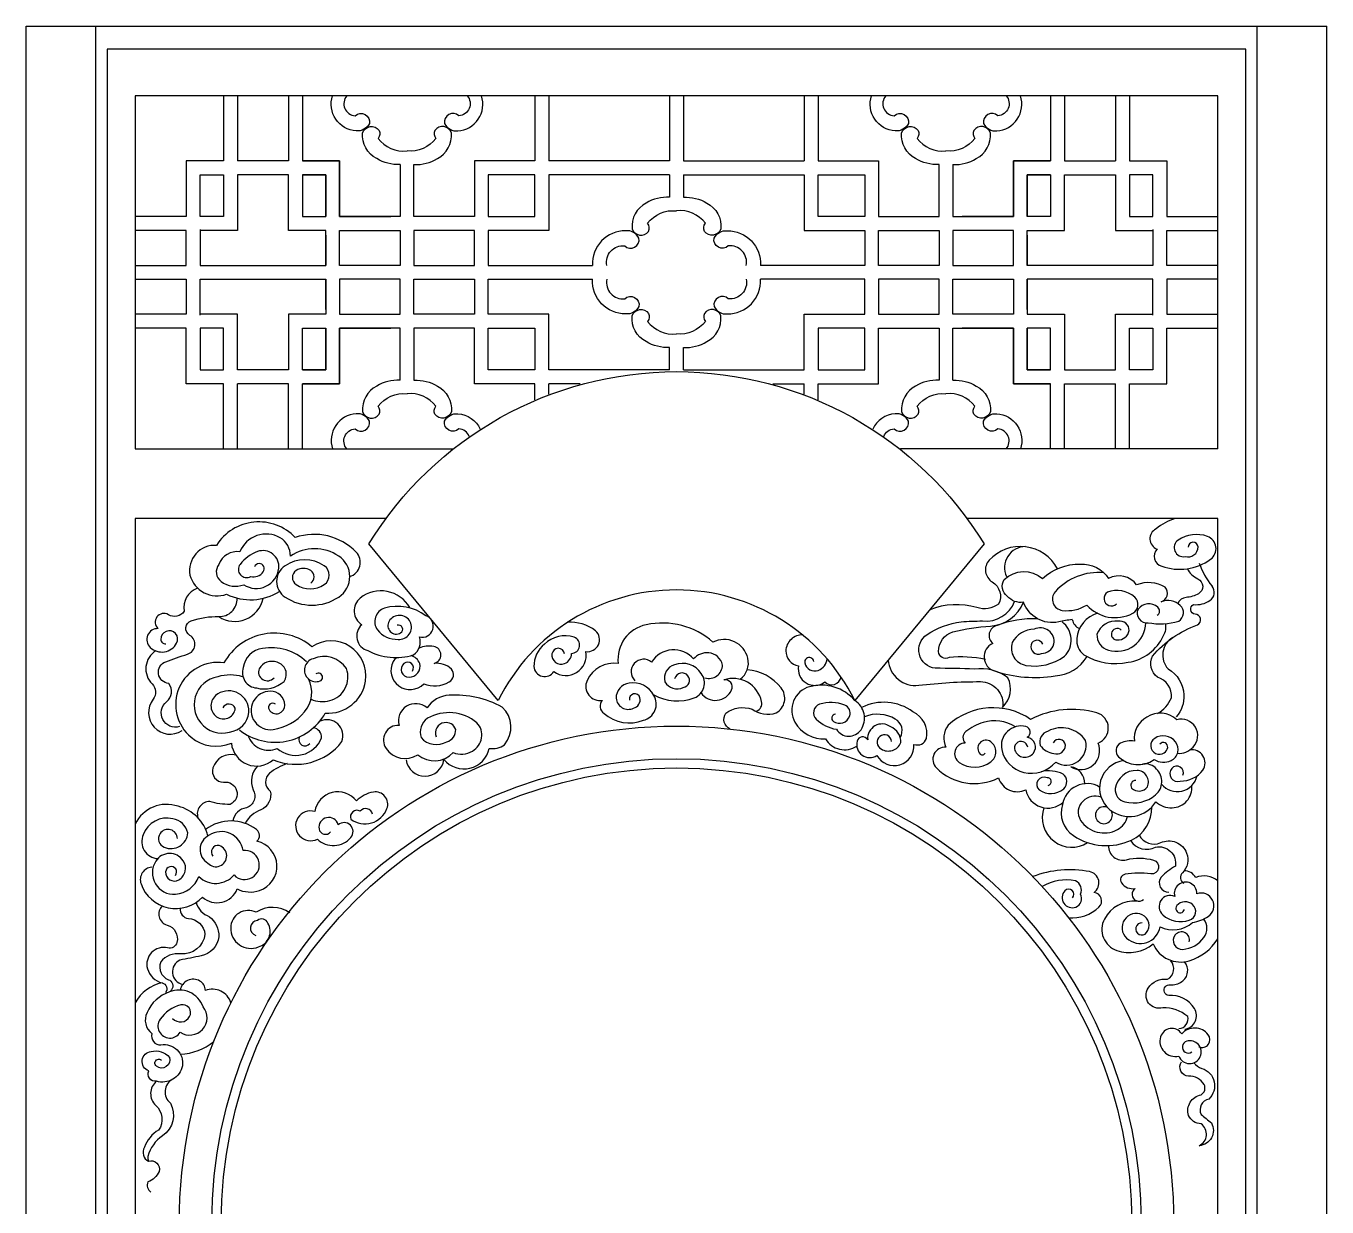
# Model space of a CAD drawing. Header units: metres. Extents: x 373 to 3173, y 5305 to 9305.
# Drawn here: x 373 to 3173, y 6764 to 9305 of the extents above; entities that cross this region are included whole.
import ezdxf

# ---------------------------------------------------------------- set-up
doc = ezdxf.new("R2010")
doc.units = ezdxf.units.M
for name, color, linetype in [('3', 3, 'Continuous'), ('4', 4, 'Continuous'), ('7', 7, 'Continuous')]:
    doc.layers.add(name, color=color, linetype=linetype)

msp = doc.modelspace()

# ---------------------------------------------------------------- linework, layer by layer
at = {"layer": '3'}
for p, q in [((828.33, 9154.74), (828.33, 9014.74)), ((938.33, 9154.74), (938.33, 9014.74)), ((968.33, 9154.74), (968.33, 9014.74)), ((1498.33, 9154.74), (1498.33, 9014.74)), ((1758.33, 9154.74), (1758.33, 9014.74)), ((1788.33, 9154.74), (1788.33, 9014.74)), ((2048.33, 9154.74), (2048.33, 9014.74)), ((2578.33, 9154.74), (2578.33, 9014.74)), ((2608.33, 9154.74), (2608.33, 9014.74)), ((2718.33, 9154.74), (2718.33, 9014.74)), ((938.33, 9014.74), (828.33, 9014.74)), ((1178.33, 9006.83), (1178.33, 8894.74)), ((1758.33, 9014.74), (1498.33, 9014.74)), ((1788.33, 9014.74), (2048.33, 9014.74)), ((2368.33, 9006.83), (2368.33, 8894.74)), ((2608.33, 9014.74), (2718.33, 9014.74)), ((1758.33, 8984.74), (1498.33, 8984.74)), ((1498.33, 8984.74), (1498.33, 8864.74)), ((1758.33, 8984.74), (1758.33, 8936.37)), ((1788.33, 8984.74), (1788.33, 8936.37)), ((1788.33, 8984.74), (2048.33, 8984.74)), ((2048.33, 8984.74), (2048.33, 8864.74)), ((1178.33, 8894.74), (1048.33, 8894.74)), ((2368.33, 8894.74), (2498.33, 8894.74)), ((1018.33, 8854.54), (1018.33, 8789.74)), ((1498.33, 8864.74), (1368.33, 8864.74)), ((1368.33, 8864.74), (1368.33, 8789.74)), ((2048.33, 8864.74), (2178.33, 8864.74)), ((2178.33, 8864.74), (2178.33, 8789.74)), ((2528.33, 8854.54), (2528.33, 8789.74)), ((1368.33, 8789.74), (1592.58, 8789.74)), ((2178.33, 8789.74), (1954.09, 8789.74)), ((1018.33, 8694.94), (1018.33, 8759.74)), ((1368.33, 8759.74), (1592.58, 8759.74)), ((1368.33, 8684.74), (1368.33, 8759.74)), ((2178.33, 8759.74), (1954.09, 8759.74)), ((2178.33, 8684.74), (2178.33, 8759.74)), ((2528.33, 8694.94), (2528.33, 8759.74)), ((1498.33, 8684.74), (1368.33, 8684.74)), ((1498.33, 8564.74), (1498.33, 8684.74)), ((2048.33, 8684.74), (2178.33, 8684.74)), ((2048.33, 8564.74), (2048.33, 8684.74)), ((1178.33, 8654.74), (1048.33, 8654.74)), ((1178.33, 8542.65), (1178.33, 8654.74)), ((2368.33, 8654.74), (2498.33, 8654.74)), ((2368.33, 8542.65), (2368.33, 8654.74)), ((1758.33, 8564.74), (1758.33, 8613.11)), ((1788.33, 8564.74), (1788.33, 8613.11)), ((1758.33, 8564.74), (1498.33, 8564.74)), ((1788.33, 8564.74), (2048.33, 8564.74)), ((938.33, 8534.74), (828.33, 8534.74)), ((828.33, 8394.74), (828.33, 8534.74)), ((938.33, 8394.74), (938.33, 8534.74)), ((968.33, 8394.74), (968.33, 8534.74)), ((1566.15, 8534.74), (1498.33, 8534.74)), ((1498.33, 8512.49), (1498.33, 8534.74)), ((1980.52, 8534.74), (2048.33, 8534.74)), ((2048.33, 8512.49), (2048.33, 8534.74)), ((2578.33, 8394.74), (2578.33, 8534.74)), ((2608.33, 8394.74), (2608.33, 8534.74)), ((2608.33, 8534.74), (2718.33, 8534.74)), ((2718.33, 8394.74), (2718.33, 8534.74))]:
    msp.add_line(p, q, dxfattribs=at)
for points in [[(798.33, 9154.74), (798.33, 9014.74), (718.33, 9014.74), (718.33, 8894.74), (608.33, 8894.74)], [(1468.33, 9154.74), (1468.33, 9014.74), (1338.33, 9014.74), (1338.33, 8894.74), (1208.33, 8894.74), (1208.33, 9006.83)], [(2078.33, 9154.74), (2078.33, 9014.74), (2208.33, 9014.74), (2208.33, 8894.74), (2338.33, 8894.74), (2338.33, 9006.83)], [(2748.33, 9154.74), (2748.33, 9014.74), (2828.33, 9014.74), (2828.33, 8894.74), (2938.33, 8894.74)], [(1048.33, 8896.95), (1048.33, 8894.74), (1048.33, 9014.74), (968.33, 9014.74), (1048.33, 9014.74), (1048.33, 8894.74), (1158.33, 8894.74)], [(2498.33, 8896.95), (2498.33, 8894.74), (2498.33, 9014.74), (2578.33, 9014.74), (2498.33, 9014.74), (2498.33, 8894.74), (2388.33, 8894.74)], [(748.33, 8866.95), (748.33, 8789.74), (1018.33, 8789.74), (1018.33, 8864.74), (938.33, 8864.74), (938.33, 8984.74), (828.33, 8984.74), (828.33, 8864.74), (748.33, 8864.74)], [(968.33, 8984.74), (968.33, 8894.74), (1018.33, 8894.74), (1018.33, 8984.74), (968.33, 8984.74), (1018.33, 8984.74), (1018.33, 8894.74)], [(2578.33, 8984.74), (2578.33, 8894.74), (2528.33, 8894.74), (2528.33, 8984.74), (2578.33, 8984.74), (2528.33, 8984.74), (2528.33, 8894.74)], [(2798.33, 8866.95), (2798.33, 8789.74), (2528.33, 8789.74), (2528.33, 8864.74), (2608.33, 8864.74), (2608.33, 8984.74), (2718.33, 8984.74), (2718.33, 8864.74), (2798.33, 8864.74)], [(608.33, 8789.74), (718.33, 8789.74), (718.33, 8864.74), (608.33, 8864.74)], [(2938.33, 8789.74), (2828.33, 8789.74), (2828.33, 8864.74), (2938.33, 8864.74)], [(608.33, 8759.74), (718.33, 8759.74), (718.33, 8684.74), (608.33, 8684.74)], [(748.33, 8682.53), (748.33, 8759.74), (1018.33, 8759.74), (1018.33, 8684.74), (938.33, 8684.74), (938.33, 8564.74), (828.33, 8564.74), (828.33, 8684.74), (748.33, 8684.74)], [(2798.33, 8682.53), (2798.33, 8759.74), (2528.33, 8759.74), (2528.33, 8684.74), (2608.33, 8684.74), (2608.33, 8564.74), (2718.33, 8564.74), (2718.33, 8684.74), (2798.33, 8684.74)], [(2938.33, 8759.74), (2828.33, 8759.74), (2828.33, 8684.74), (2938.33, 8684.74)], [(798.33, 8394.74), (798.33, 8534.74), (718.33, 8534.74), (718.33, 8654.74), (608.33, 8654.74)], [(968.33, 8564.74), (968.33, 8654.74), (1018.33, 8654.74), (1018.33, 8564.74), (968.33, 8564.74), (1018.33, 8564.74), (1018.33, 8654.74)], [(1048.33, 8652.53), (1048.33, 8654.74), (1048.33, 8534.74), (968.33, 8534.74), (1048.33, 8534.74), (1048.33, 8654.74), (1158.33, 8654.74)], [(1468.33, 8500.37), (1468.33, 8534.74), (1338.33, 8534.74), (1338.33, 8654.74), (1208.33, 8654.74), (1208.33, 8542.65)], [(2078.33, 8500.37), (2078.33, 8534.74), (2208.33, 8534.74), (2208.33, 8654.74), (2338.33, 8654.74), (2338.33, 8542.65)], [(2498.33, 8652.53), (2498.33, 8654.74), (2498.33, 8534.74), (2578.33, 8534.74), (2498.33, 8534.74), (2498.33, 8654.74), (2388.33, 8654.74)], [(2578.33, 8564.74), (2578.33, 8654.74), (2528.33, 8654.74), (2528.33, 8564.74), (2578.33, 8564.74), (2528.33, 8564.74), (2528.33, 8654.74)], [(2748.33, 8394.74), (2748.33, 8534.74), (2828.33, 8534.74), (2828.33, 8654.74), (2938.33, 8654.74)]]:
    msp.add_lwpolyline(points, dxfattribs=at)
for points in [[(1063.76, 9154.74, 0.62), (1081.84, 9111.72, -0.71), (1112.61, 9094.93, -0.31), (1083.86, 9078.96, -0.49), (1033.06, 9154.74, -0.41)], [(1322.91, 9154.74, -0.62), (1304.82, 9111.72, 0.71), (1274.06, 9094.93, 0.31), (1302.81, 9078.96, 0.49), (1353.6, 9154.74, 0.41)], [(2223.76, 9154.74, 0.62), (2241.84, 9111.72, -0.71), (2272.61, 9094.93, -0.31), (2243.86, 9078.96, -0.49), (2193.06, 9154.74, -0.41)], [(2482.91, 9154.74, -0.62), (2464.82, 9111.72, 0.71), (2434.06, 9094.93, 0.31), (2462.81, 9078.96, 0.49), (2513.6, 9154.74, 0.41)], [(1178.33, 9006.83, -0.15), (1128.05, 9019.34, -0.3), (1097.66, 9074.81, -0.6), (1133.26, 9080.24, -0.31), (1131.09, 9062.99, 0.27), (1193.33, 9036.24)], [(1208.33, 9006.83, 0.15), (1258.62, 9019.34, 0.3), (1289.01, 9074.81, 0.6), (1253.41, 9080.24, 0.31), (1255.58, 9062.99, -0.27), (1193.33, 9036.24)], [(2338.33, 9006.83, -0.15), (2288.05, 9019.34, -0.3), (2257.66, 9074.81, -0.6), (2293.26, 9080.24, -0.31), (2291.09, 9062.99, 0.27), (2353.33, 9036.24)], [(2368.33, 9006.83, 0.15), (2418.62, 9019.34, 0.3), (2449.01, 9074.81, 0.6), (2413.41, 9080.24, 0.31), (2415.58, 9062.99, -0.27), (2353.33, 9036.24)], [(1758.33, 8936.37, 0.15), (1708.05, 8923.86, 0.3), (1677.66, 8868.38, 0.6), (1713.26, 8862.96, 0.31), (1711.09, 8880.2, -0.27), (1773.33, 8906.96)], [(1788.33, 8936.37, -0.15), (1838.62, 8923.86, -0.3), (1869.01, 8868.38, -0.6), (1833.41, 8862.96, -0.31), (1835.58, 8880.2, 0.27), (1773.33, 8906.96)], [(1623.28, 8789.74, -0.51), (1661.84, 8831.48, 0.71), (1692.61, 8848.26, 0.31), (1663.86, 8864.23, 0.43), (1592.58, 8789.74, 0.33)], [(1923.39, 8789.74, 0.51), (1884.82, 8831.48, -0.71), (1854.06, 8848.26, -0.31), (1882.81, 8864.23, -0.43), (1954.09, 8789.74, -0.33)], [(1623.28, 8759.74, 0.51), (1661.84, 8718, -0.71), (1692.61, 8701.22, -0.31), (1663.86, 8685.25, -0.43), (1592.58, 8759.74, -0.33)], [(1923.39, 8759.74, -0.51), (1884.82, 8718, 0.71), (1854.06, 8701.22, 0.31), (1882.81, 8685.25, 0.43), (1954.09, 8759.74, 0.33)], [(1758.33, 8613.11, -0.15), (1708.05, 8625.62, -0.3), (1677.66, 8681.1, -0.6), (1713.26, 8686.53, -0.31), (1711.09, 8669.28, 0.27), (1773.33, 8642.52)], [(1788.33, 8613.11, 0.15), (1838.62, 8625.62, 0.3), (1869.01, 8681.1, 0.6), (1833.41, 8686.53, 0.31), (1835.58, 8669.28, -0.27), (1773.33, 8642.52)], [(1178.33, 8542.65, 0.15), (1128.05, 8530.14, 0.3), (1097.66, 8474.67, 0.6), (1133.26, 8469.24, 0.31), (1131.09, 8486.49, -0.27), (1193.33, 8513.24)], [(1208.33, 8542.65, -0.15), (1258.62, 8530.14, -0.3), (1289.01, 8474.67, -0.6), (1253.41, 8469.24, -0.31), (1255.58, 8486.49, 0.27), (1193.33, 8513.24)], [(2338.33, 8542.65, 0.15), (2288.05, 8530.14, 0.3), (2257.66, 8474.67, 0.6), (2293.26, 8469.24, 0.31), (2291.09, 8486.49, -0.27), (2353.33, 8513.24)], [(2368.33, 8542.65, -0.15), (2418.62, 8530.14, -0.3), (2449.01, 8474.67, -0.6), (2413.41, 8469.24, -0.31), (2415.58, 8486.49, 0.27), (2353.33, 8513.24)], [(1063.76, 8394.74, -0.62), (1081.84, 8437.76, 0.71), (1112.61, 8454.55, 0.31), (1083.86, 8470.52, 0.49), (1033.06, 8394.74, 0.41)], [(1327.39, 8421.66, 0.29), (1304.82, 8437.76, -0.71), (1274.06, 8454.55, -0.31), (1302.81, 8470.52, -0.27), (1350.91, 8437.6)], [(2219.27, 8421.66, -0.29), (2241.84, 8437.76, 0.71), (2272.61, 8454.55, 0.31), (2243.86, 8470.52, 0.27), (2195.75, 8437.6)], [(2482.91, 8394.74, 0.62), (2464.82, 8437.76, -0.71), (2434.06, 8454.55, -0.31), (2462.81, 8470.52, -0.49), (2513.6, 8394.74, -0.41)], [(1070.23, 8120.12, 0.56), (1083.79, 8172.83, 0.29), (952.79, 8204.14, 0.49), (783.21, 8187.28, 0.49), (726.14, 8123.06, 0.44), (804.91, 8082.12, 0.26), (918.79, 8088.24)], [(2846.5, 8244.74, 0.1), (2805.38, 8222.75, 0.66), (2807.76, 8179.2, 0.59), (2817.72, 8142.62, 0.25), (2922.91, 8157.47, 0.6), (2916.05, 8206.58, 0.24), (2853.17, 8198.58, 0.82), (2868.03, 8163.18, 0.5), (2895.74, 8183.95, 0.96), (2874.34, 8183.16)], [(985.99, 8106.09, 0.54), (985.99, 8133.1, 0.3), (954.79, 8133.1, 0.54), (954.79, 8102.97, 0.3), (1015.11, 8102.97, 0.54), (1015.11, 8143.49, 0.3), (930.87, 8143.49, 0.54), (930.87, 8075.97, 0.3), (1046.32, 8075.97, 0.54), (1046.32, 8164.27, 0.3), (942.31, 8164.27, 0.26), (920.41, 8203.76, 0.45), (833.49, 8173.56, 0.35), (788.31, 8146.22, 0.42), (793.28, 8109.51, 0.26), (841.95, 8102.57, 0.56), (917.43, 8138.28, 0.55), (871.75, 8173.99, 0.14), (834, 8146.22, 0.82), (856.85, 8120.42, 0.32), (883.69, 8130.33, 1.16), (865.23, 8141.28)], [(2593.44, 8136.69, 0.52), (2445.99, 8155.1, 0.47), (2453.01, 8108.64, -0.39), (2466.56, 8061, -0.24), (2419.8, 8053.43, 0.17), (2318.22, 8048.46)], [(2625.09, 8027.67, 0.02), (2596.12, 8022.57, -0.38), (2520.3, 8065.12, -0.27), (2485.36, 8077.88, -0.39), (2478.55, 8113.62, -0.39), (2560.88, 8115.76, -0.19), (2642.3, 8147.18, -0.27), (2703.36, 8115.76)], [(2692.96, 8128.34, 0.24), (2588.57, 8087.32, 0.61), (2603.71, 8047.28, 0.17), (2656.26, 8058.85, 0.34), (2755.14, 8041.06, 0.53), (2759.59, 8075.75, 0.28), (2700.8, 8086.43, 1.1), (2720.4, 8061.52)], [(2807.57, 8036.91, 0.56), (2809.09, 8054.31, 0.43), (2766.86, 8050.09, 0.6), (2788.34, 8020.84, 0.12), (2854.29, 8024.3, 0.5), (2857.7, 8058.19, 0.3), (2816.35, 8065.7, 0.54), (2825.12, 8097, 0.24), (2763.71, 8102.01, 0.38), (2703.36, 8115.76)], [(2872.15, 8137.09, 0.16), (2895.43, 8115.37, -0.61), (2896.77, 8083.23, -0.11), (2869.96, 8075.19, 0.29), (2852.45, 8062.45, 0.29)], [(742.74, 8094.9, 0.38), (713.72, 8045.36, -0.4), (679.69, 8038.07, 0.92), (657.81, 8008.13, 0.7), (640.8, 7967.67, 0.49), (697.51, 7976.57, 1.32), (663.48, 7984.66, 0.44), (674.02, 7975.76)], [(703.73, 7797.21, -0.82), (675.85, 7850.76, 0.41), (680.5, 7889.98, -0.8), (674.02, 7936.91, -0.02), (721.01, 7953.1, 0.65), (725.87, 7993.56, -0.64), (729.11, 8025.12, -0.09), (788.25, 8034.03, 0.43), (827.93, 8073.53, 0.43)], [(1199.24, 8053.25, 0.46), (1092.65, 8073.89, 0.51), (1095.91, 8016.31, 0.6), (1108.97, 7960.91, 0.2), (1207.06, 7951.61, 0.35), (1219.91, 7990.24, 0.96), (1234.05, 8035.87, 0.23), (1144.86, 8052.16, 0.5), (1129.63, 8005.45, 0.24), (1174.08, 7985.08, 0.58), (1200.33, 8022.83, 0.58), (1154.65, 8023.92, 0.78), (1179.66, 7998.93, 0.9), (1172.05, 8015.23)], [(2229.04, 7940.37, 0.43), (2294.74, 7886.16, -0.03), (2427.62, 7894.08, -0.46), (2475.22, 7838.62, 0.32), (2486.77, 7902.51, 0.19), (2414.71, 7921.07, 0.01), (2330.38, 7922.79, -0.7), (2312.55, 7995.49, -0.11), (2386, 8022.78, -0.02), (2432.23, 8024.61, 0.34), (2501.09, 8066.75)], [(2438.38, 7941.62, 0.08), (2359.83, 7945.86, -0.55), (2337.55, 7958.58, -0.35), (2368.33, 8000.99, -0.05), (2448.99, 8013.71, 0.29), (2520.3, 8065.12, 0.29)], [(2808.39, 7825.19, 0.17), (2838.36, 7859.28, 0.36), (2808.45, 7903.48, -0.35), (2797.82, 7949.22, -0.13), (2894.32, 8016.2, 0.81), (2889.41, 8039.07, -0.75), (2886.18, 8059.97, 0.18), (2921.51, 8068.79)], [(2679.73, 8041.1, 0.31), (2635, 7986.97, 0.26), (2650.19, 7952.1, 0.19), (2745.54, 7935.68, 0.26), (2821.14, 7993.38, 0.23), (2825.66, 8018.84, 0.23)], [(1532.33, 7953.72, 0.89), (1505.34, 7953.72, 0.57), (1532.33, 7932.76, 0.31), (1547.33, 7954.72, 0.81), (1553.32, 7989.67, 0.27), (1488.94, 7974.81, 0.22), (1466.34, 7926.44, 0.72), (1509.34, 7915.78, 0.68), (1578.32, 7958.72, 0.73), (1599.31, 8003.65, 0.18), (1538.36, 8021.74)], [(1910.24, 7899.2, 0.3), (1926.9, 7944.3, 0.49), (1851.77, 7978.87, 0.24), (1708.16, 8016.39, 0.39), (1647.76, 7933.26, 0.33), (1580.74, 7896.48, 0.6), (1613.88, 7853.81, 0.48), (1617.31, 7825.76, 0.28), (1702.05, 7810.82, 0.51), (1724.48, 7864.34, 0.33), (1671.33, 7890.6, 0.38), (1643.34, 7858.23, 0.52), (1680.86, 7836.96, 0.42), (1694.57, 7859.37, 0.97), (1672.14, 7854.39)], [(2550.11, 8029.4, 0.1), (2463.29, 8015.1, 0.62), (2454.02, 7976.21, 0.7), (2458.07, 7917, 0.12), (2588.04, 7906.52, 0.25), (2656.88, 7947.97)], [(2561.53, 7974.36, 0.73), (2536.51, 7973.44, 0.65), (2558.75, 7954.92, 0.35), (2585.62, 7975.08, 0.62), (2542.99, 8006.64, 0.27), (2495.73, 7978.07, 0.45), (2525.38, 7929, 0.2), (2608.19, 7948.52, 0.46), (2603.24, 8022.5)], [(2730.63, 8005.01, 0.6), (2709.41, 7998.31, 0.47), (2721.7, 7983.81, 0.38), (2747.68, 8004.06, 0.47), (2723.93, 8023.98, 0.34), (2678.13, 7996.08, 0.34), (2702.75, 7962.03, 0.5), (2783.39, 8020.72)], [(832.71, 7790.44, 0.46), (1017.46, 7826.2, 0.39), (1104.07, 7895.4, 0.65), (988.6, 7969.21, 0.47), (799.23, 7934.61, 0.76), (728.79, 7774.3, 0.28), (815.39, 7761.61, 0.61), (905.46, 7725.86, 0.34), (1053.26, 7765.07, 0.68), (1006.08, 7808.83)], [(2045.27, 7994.53, 0.42), (2008.74, 7960.12, 0.37), (2035.98, 7927.96, 0.69), (2092.33, 7893.33, 0.61), (2127.58, 7904.31)], [(2841.67, 7989.05, 0.48), (2831.3, 7921.31, -0.26), (2865.18, 7865.62, -0.2), (2848.95, 7818.39)], [(652.8, 7960.18, 0.49), (644.76, 7889.31, -0.38), (646.9, 7856.11, 0.85), (709.09, 7788.64)], [(977.05, 7936.92, 0.24), (881.97, 7965.35, 0.34), (840.8, 7924.23, 0.49), (869.66, 7880.4, 0.25), (928.61, 7894.68, 0.53), (913.54, 7935.77, 0.36), (875.16, 7921.9, 0.85), (907.13, 7902.53)], [(1171.66, 7945.95, 0.09), (1163.57, 7937.52, 0.87), (1229.19, 7889.4, 0.24), (1284.01, 7893.55, 0.48), (1289, 7920.93, 0.22), (1251.62, 7933.37, 0.82), (1250.79, 7969.88, 0.15), (1219.18, 7966.13, 0.15)], [(1834.57, 7902.07, 0.5), (1872.23, 7929.83, 0.34), (1842.64, 7955.8, 0.25), (1809.95, 7942.82, 0.25)], [(986.73, 7856.13, 0.18), (1027.08, 7853.51, 0.45), (1062.82, 7922.02, 0.37), (991.34, 7943.25, 1.05), (1006.25, 7895.46, 1.14), (997.13, 7910.65)], [(1205.1, 7916.78, 0.86), (1186.83, 7933.37, 0.71), (1197.63, 7903.5, 0.48), (1220.89, 7933.37, 0.2), (1202.34, 7950.26, 0.2)], [(1724.48, 7865.59, 0.22), (1811.71, 7859.37, 0.5), (1826.66, 7911.64, 0.35), (1768.99, 7930.2, 0.41), (1748.39, 7893.88, 0.41), (1788.03, 7881.77, 0.59), (1798, 7906.66, 0.62), (1769.34, 7900.44, 0.62)], [(2068.74, 7937.49, 1.04), (2049.51, 7934.29, 0.46), (2078.35, 7918.29, 0.29), (2097.69, 7943.31, 0.29)], [(839.38, 7904.6, 0.15), (786.3, 7904.6, 1.12), (819.47, 7787.8, 0.37), (852.64, 7835.84, 0.6), (781.32, 7864.01, 0.52), (786.3, 7816.79, 0.54), (823.62, 7836.67, 0.66), (797.08, 7837.5)], [(910.39, 7845.77, 0.84), (896.48, 7833.86, 0.78), (930.27, 7843.79, 0.4), (899.46, 7873.57, 1.08), (905.42, 7791.17, 0.18), (973.01, 7828.9, 0.3), (981.31, 7900.07, 0.3)], [(1945.75, 7830.43, 0.36), (1956.51, 7851.02, 0.45), (1874.92, 7897.59)], [(1888.94, 7791.99, -0.47), (1879.76, 7826.56, -0.24), (1935.88, 7834.9, 0.24), (1987.89, 7826.84, 0.46), (1998.65, 7880.58, 0.21), (1925.26, 7919.28, 0.21)], [(2115.59, 7823.8, 0.72), (2111.09, 7808.53, 0.5), (2146.16, 7820.2, 0.4), (2135.37, 7843.56, 0.18), (2081.41, 7845.35, 0.57), (2074.22, 7813.02, 0.15), (2117.38, 7791.46, 0.54), (2170.44, 7790.56, 0.42), (2157.26, 7853.37, 0.29), (2059.83, 7883.08, 0.49), (2028.35, 7806.73, 0.28), (2094, 7770.8, 0.43), (2161.34, 7755.3, 0.43)], [(1191.43, 7725.48, 0.87), (1272.47, 7726.28, 0.62), (1370.35, 7750.32, 0.19), (1403.24, 7758.33, 0.4), (1398.43, 7839.27, 0.14), (1283.7, 7864.91, 0.23), (1236.36, 7837.67, 0.74), (1176.19, 7800, 0.62), (1148.11, 7750.32, 0.41), (1216.3, 7736.7, 0.4), (1292.52, 7741.5, 0.24), (1334.24, 7744.71, 0.49), (1343.87, 7805.61, 0.31), (1237.16, 7815.23, 0.31), (1223.53, 7773.56, 0.36), (1278.88, 7764.74, 0.35), (1298.14, 7791.19, 0.38), (1273.27, 7805.61, 0.51), (1256.43, 7775.53)], [(2236.09, 7765.41, 0.62), (2210.91, 7776.19, 0.53), (2213.61, 7749.24, 0.47), (2256.01, 7762.94, 0.32), (2234.29, 7796.85, 0.65), (2184.83, 7769, 0.67), (2162.03, 7766.06, 0.69), (2204.69, 7735.29, 0.8), (2284.49, 7758.96, 0.41), (2311.35, 7771.59, 0.35), (2282.12, 7829.2, 0.28), (2171.81, 7838.49)], [(2254.82, 7774.08, 0.43), (2244.17, 7813.47, 0.23), (2178.03, 7818.6, 0.23)], [(2622.01, 7711.1, 0.74), (2680.64, 7762.02, 0.72), (2678.09, 7826.94, 0.19), (2535.35, 7812.93, 0.35), (2358.2, 7800.2, 0.29), (2353.1, 7753.1, 0.69), (2332.71, 7708.55, 0.32), (2466.53, 7686.91, 0.46), (2525.15, 7661.45, 0.59), (2605.45, 7634.72)], [(2851.22, 7739.85, 0.23), (2885.45, 7753.32, 0.76), (2849.9, 7812.05, 0.35), (2785.87, 7817.56, 0.31), (2758.9, 7765.75, 0.17), (2728.82, 7761.61, 0.51), (2724.68, 7732.6, 0.36), (2801.43, 7726.38, 0.26), (2837.74, 7724.31, 0.48), (2847.07, 7764.72, 0.39), (2802.47, 7771.97, 1.01), (2823.21, 7740.89, 0.21), (2830.47, 7752.29, 0.77), (2813.88, 7759.54)], [(851, 7778.3, 0.44), (914.1, 7750.35, 0.52), (1009.54, 7773.19, 0.39), (992.07, 7794.67, 0.39)], [(2502.89, 7797.01, 0.22), (2433.66, 7806.26, 0.1), (2395.85, 7786.43, 0.46), (2394.9, 7761.87, 0.74), (2381.67, 7720.33, 0.32), (2449.73, 7721.27, 0.5), (2449.73, 7764.71, 0.93), (2427.05, 7738.27, 0.58), (2437.44, 7741.1)], [(2529.18, 7753.06, 1.12), (2501.69, 7746.19, 0.58), (2541.4, 7740.09, 0.56), (2528.41, 7774.41, 0.67), (2525.36, 7797.29, 0.56), (2473.44, 7747.72, 0.29), (2520.78, 7698.91, 0.28), (2589.5, 7721.03, 0.68), (2653.64, 7767.55, 0.38), (2572.92, 7787.55, 0.41), (2555.9, 7756.87, 0.19), (2585.68, 7739.33, 0.51), (2610.33, 7757.11, 0.74), (2584.01, 7762.64, 0.74)], [(825.12, 7735.65, 0.41), (775.61, 7708.46, 0.5), (798.41, 7677.61, -0.89), (812.58, 7630.02, -0.08), (768.95, 7636.03, 0.52), (743.37, 7601.47)], [(2863.2, 7692.49, 0.86), (2839.26, 7707.29, 0.76), (2857.5, 7679.97, 0.23), (2906.49, 7703.58, 0.64), (2878.01, 7747.21, 0.75)], [(872.27, 7712.61, 0.32), (862.23, 7661.58, -0.47), (847.94, 7622.51, 0.33), (818.27, 7594.37, 0.33)], [(935.21, 7717.57, 0.09), (897.59, 7696.9, 0.5), (899.09, 7658.58, -0.36), (878.78, 7618, 0.2), (845.18, 7589.06, 0.2)], [(2573.37, 7670.89, 0.94), (2570.79, 7687.39, 0.84), (2553.75, 7661.09, 0.34), (2606.67, 7663.67, 0.46), (2605.38, 7695.13, 0.17), (2558.28, 7700.22, 0.14)], [(2735.86, 7724.11, 0.66), (2706.28, 7618.35, 0.45), (2804.99, 7635.49, 0.19), (2840.03, 7622.64, 0.44), (2882.48, 7670.54, 0.44)], [(2761.65, 7681.53, 0.59), (2752.86, 7664.93, 0.45), (2787.06, 7667.86, 0.53), (2764.59, 7703, 0.38), (2717.68, 7663.96, 0.38), (2738.51, 7635.44, 0.24), (2804.43, 7650.33, 0.44), (2806.61, 7705.93, 0.27), (2776.31, 7716.67)], [(2683.97, 7667.29, 0.53), (2604.11, 7629.4, 0.34), (2627.54, 7562.66, 0.26), (2752.49, 7553.13, 0.3), (2796.3, 7624.25)], [(1119.11, 7609.01, 0.63), (1092.61, 7615.39, 0.71), (1072.51, 7598.06, 0.5), (1150.17, 7620.87, 0.58), (1120.93, 7656.46, 0.16), (1084.39, 7637.3, 0.66), (994.85, 7614.48, 1.48), (1000.33, 7555.16, 0.43), (1072.51, 7558.81, 0.92), (1045.1, 7586.19, 0.96), (1003.98, 7577.06, 0.64), (1028.65, 7570.68)], [(2687.09, 7645.74, 0.27), (2648.36, 7637.2, 0.37), (2643.16, 7595.6, 0.39), (2722.12, 7575.66, 0.21), (2744.12, 7603.78)], [(764.7, 7562.06, 0.28), (700.56, 7625.89, 0.38), (608.33, 7587.66)], [(2564.07, 7622.82, 0.32), (2585.89, 7550.53, 0.32), (2657.98, 7547.95, 0.32)], [(643.91, 7494.95, 0.49), (620.94, 7458.89, 0.56), (753.32, 7430.48, 0.53), (827.72, 7447.96, 0.2), (875.86, 7444.68, 0.76), (870.39, 7550.69, 0.47), (869.3, 7575.82, 0.34), (759.89, 7575.82, 0.34)], [(699.33, 7556.32, 0.73), (661.76, 7567.04, 0.47), (670.71, 7537.56, 0.51), (721.69, 7568.83, 0.29), (689.45, 7598.95, 0.38), (625.49, 7564.73, 0.52), (656.9, 7513.29)], [(694.98, 7477.14, 1.36), (673.83, 7485.06, 0.59), (702.03, 7467.46, 0.44), (711.73, 7508.83, 0.54), (652.68, 7507.95, 0.62), (694.98, 7436.65, 0.29), (745.22, 7474.5, 0.43), (821.01, 7478.02, 1.62), (840.39, 7530.83, 0.55), (767.25, 7563.4, 0.6), (764.6, 7503.55, 1.3), (789.28, 7541.4, 0.69), (775.18, 7518.51)], [(2769.25, 7563.66, 0.4), (2815.4, 7547.67, -0.43), (2871.23, 7525.07, -0.3), (2862.17, 7482.88, 0.5), (2865.19, 7460.27)], [(2703.01, 7541.47, 0.5), (2741.5, 7510.94, -0.13), (2799.98, 7510.07, -0.93), (2793.87, 7480.42, 0.07), (2738.88, 7479.55, 0.55), (2731.02, 7461.24, 0.3), (2760.7, 7449.04, 1.09), (2778.15, 7425.5)], [(2750.59, 7552.28, 0.39), (2804.34, 7537.96, -0.53), (2847.11, 7496.99, 0.08), (2816.56, 7473.45, 0.64), (2833.14, 7441.19)], [(2617.42, 7385.84, 0.21), (2682.37, 7408.75, 0.64), (2672.12, 7440.66, 0.66), (2662.48, 7485.22, 0.14), (2540.04, 7474.62)], [(2938.33, 7465.46, 0.27), (2891.04, 7472.58, 0.28), (2865.73, 7486.9)], [(2625.75, 7428.63, 1), (2608.89, 7444.07, 0.79), (2632.78, 7408.98, 0.46), (2642.61, 7437.05, 0.43), (2632.34, 7465.35, 0.19), (2560.38, 7453.13)], [(2775.79, 7374.91, 1.68), (2785.1, 7353.98, 0.48), (2775.79, 7392.35, 0.86), (2742.03, 7342.35, 0.6), (2814.21, 7366.77, 0.31), (2884.06, 7376.07, 0.11), (2917.82, 7388.86, 0.88), (2893.37, 7437.7, 1.16), (2845.64, 7431.88, 0.86), (2820.03, 7392.35, 0.27), (2877.07, 7380.72, 0.58), (2884.06, 7414.44, 0.42), (2850.3, 7412.12, 1.28), (2866.59, 7403.98, 1.28)], [(2764.15, 7421.42, 0.3), (2694.3, 7383.05, 0.46), (2721.08, 7315.61, 0.26), (2799.07, 7329.56, 0.38), (2877.07, 7293.51, 0.18), (2938.33, 7340.74, 0.18)], [(666.6, 7411.52, 0.58), (676.91, 7370.35, -0.41), (698.06, 7332.8, -0.41), (678.09, 7321.06, 0.57), (634.62, 7276.47, 0.27), (666.34, 7245.96, -0.56), (673.39, 7224.84)], [(704.76, 7406.43, 0.4), (722.73, 7384.43, -0.37), (758.53, 7350.42, -0.4), (706.29, 7308.08, 0.27), (663.23, 7290.93, 0.44), (682.67, 7251.47, -0.48), (684.55, 7228.3)], [(739.23, 7418.79, 0.24), (767.93, 7388.36, -0.24), (788.22, 7345.3, -0.33), (749.99, 7304.18, -0.01), (704.73, 7294.83, 0.73), (710.56, 7242.66)], [(941.03, 7396.43, 0.31), (868.55, 7397.85, 0.55), (813.83, 7364.49, 0.54), (873.52, 7323.32, 0.49), (894.13, 7374.43, 0.5), (871.39, 7380.11, 0.84), (867.84, 7348.17)], [(2877.07, 7334.21, 0.8), (2846.8, 7349.33, 0.66), (2863.1, 7317.93, 0.22), (2908.5, 7343.51, 0.33), (2908.13, 7383.33, 0.33)], [(2854.81, 7147.46, 0.47), (2873.53, 7173.8, 0.18), (2819.93, 7192.49, -0.7), (2788.48, 7234.47, -0.29), (2830.14, 7253.67, 0.46), (2837.45, 7293.51)], [(2867.57, 7146.61, 0.55), (2887.99, 7190.79, 0.28), (2832.69, 7218.83, -1.02), (2836.1, 7241.78, 0.16), (2860.77, 7248.57, 0.45), (2866.66, 7291.27, 0.45)], [(814.37, 7202.91, 0.43), (759.27, 7229.76, 0.27), (747.4, 7249.91, 0.51), (704.98, 7230.45)], [(688.84, 7169.45, 0.52), (725.49, 7173.3, 0.66), (706.2, 7198.35, 0.18), (661.83, 7167.52, 1.03), (705.23, 7139.58, 0.86), (754.43, 7194.49, 0.43), (682.09, 7226.29, 0.22), (633.86, 7181.97, 0.36), (644.47, 7136.69, 0.54), (663.76, 7112.6, -0.51), (710.06, 7067.32, -0.44), (653.94, 7034.24, -0.6), (637.72, 7056.73, -0.81), (642.54, 7098.15, -0.29), (682.09, 7085.63, -0.74), (654.11, 7066.36, -1), (664.72, 7079.85)], [(2897.61, 7108.33, 0.79), (2917.71, 7134.42, 0.46), (2860.64, 7136.5, 0.63), (2815.16, 7130.01, 0.58), (2854.15, 7088.48, 0.67), (2900.63, 7087.26, 0.63), (2871.49, 7120.37, 1.18), (2882.55, 7097.3, 1.18)], [(2898.27, 6895.52, 0.58), (2902.23, 6942.42, -0.28), (2875.51, 6960.83, -0.45), (2902.23, 7005.18, 0.42), (2908.85, 7026.97, 0.28), (2875.51, 7045.12, -0.59), (2860.44, 7076.22)], [(2886.86, 7073.94, 0.15), (2904.22, 7061.99, -0.58), (2918.77, 6995.93, 0.47), (2902.23, 6962.9, -0.01), (2924.72, 6944.4, -0.55), (2898.27, 6895.52)], [(653.94, 7034.24, 0.45), (652.52, 6982.4, -0.38), (658.71, 6929.21, 0.18), (628.37, 6892.1, 0.45), (636.76, 6862.3, -0.6), (659.73, 6840.08, -0.2), (635.76, 6817.63, 0.37), (642.32, 6795.67)], [(689.25, 7038.48, 0.54), (684.01, 6987.22, -0.39), (667.34, 6916.9, 0.19), (635.84, 6872.48)]]:
    msp.add_lwpolyline(points, format="xyb", dxfattribs=at)
for points in [[(748.33, 8984.74), (798.33, 8984.74), (798.33, 8894.74), (748.33, 8894.74)], [(1468.33, 8894.74), (1468.33, 8984.74), (1368.33, 8984.74), (1368.33, 8894.74)], [(2078.33, 8894.74), (2078.33, 8984.74), (2178.33, 8984.74), (2178.33, 8894.74)], [(2798.33, 8984.74), (2748.33, 8984.74), (2748.33, 8894.74), (2798.33, 8894.74)], [(1048.33, 8789.74), (1048.33, 8864.74), (1178.33, 8864.74), (1178.33, 8789.74)], [(1208.33, 8789.74), (1338.33, 8789.74), (1338.33, 8864.74), (1208.33, 8864.74)], [(2338.33, 8789.74), (2208.33, 8789.74), (2208.33, 8864.74), (2338.33, 8864.74)], [(2498.33, 8789.74), (2498.33, 8864.74), (2368.33, 8864.74), (2368.33, 8789.74)], [(1048.33, 8759.74), (1048.33, 8684.74), (1178.33, 8684.74), (1178.33, 8759.74)], [(1208.33, 8759.74), (1338.33, 8759.74), (1338.33, 8684.74), (1208.33, 8684.74)], [(2338.33, 8759.74), (2208.33, 8759.74), (2208.33, 8684.74), (2338.33, 8684.74)], [(2498.33, 8759.74), (2498.33, 8684.74), (2368.33, 8684.74), (2368.33, 8759.74)], [(748.33, 8564.74), (798.33, 8564.74), (798.33, 8654.74), (748.33, 8654.74)], [(1468.33, 8654.74), (1468.33, 8564.74), (1368.33, 8564.74), (1368.33, 8654.74)], [(2078.33, 8654.74), (2078.33, 8564.74), (2178.33, 8564.74), (2178.33, 8654.74)], [(2798.33, 8564.74), (2748.33, 8564.74), (2748.33, 8654.74), (2798.33, 8654.74)]]:
    msp.add_lwpolyline(points, close=True, dxfattribs=at)
msp.add_circle((1773.33, 6728.25), 1000, dxfattribs=at)
for centre, radius, start, end in [((2524.43, 8139.47), 45.1, 89.85, 205.53), ((3048.42, 8200.29), 158.52, 198.76, 219.4), ((2909.6, 8086.25), 21.14, 304.32, 39.4), ((822.57, 8085.77), 62.17, 236.33, 348.27), ((2653.06, 8033.99), 28.68, 192.74, 244.48), ((1767.31, 7906.78), 55.82, 40.21, 148.32), ((1702.64, 7915.26), 26.99, 50.52, 226.14), ((1877.87, 7882.44), 15.44, 335.77, 101.03), ((1857.32, 7891.69), 37.98, 215.08, 335.77), ((973.69, 7769.23), 13.47, 156.64, 322.56), ((2615.56, 7675.35), 36.33, 358.39, 79.77), ((2851.25, 7700.92), 43.57, 219.01, 347.58), ((2693.21, 7606.61), 18.3, 65.09, 33.17), ((682.34, 7163.55), 83.95, 100.99, 151.84), ((699.64, 7217.47), 125.08, 272.64, 308.46), ((647.35, 6869.55), 11.88, 165.71, 215.92)]:
    msp.add_arc(centre, radius, start, end, dxfattribs=at)
at = {"layer": '4'}
for p, q in [((373.33, 5304.74), (373.33, 9304.74)), ((373.33, 9304.74), (3173.33, 9304.74)), ((3173.33, 5304.74), (3173.33, 9304.74))]:
    msp.add_line(p, q, dxfattribs=at)
msp.add_circle((1773.33, 6728.25), 980, dxfattribs=at)
at = {"layer": '7'}
for p, q in [((523.33, 5304.74), (523.33, 9304.74)), ((3023.33, 5304.74), (3023.33, 9304.74)), ((2938.33, 8394.74), (2938.33, 9154.74)), ((2938.33, 8394.74), (2255.23, 8394.74)), ((608.33, 8244.74), (608.33, 5414.74)), ((1147.61, 8244.74), (608.33, 8244.74)), ((2938.33, 8244.74), (2399.06, 8244.74)), ((2938.33, 5414.74), (2938.33, 8244.74))]:
    msp.add_line(p, q, dxfattribs=at)
msp.add_lwpolyline([(548.33, 9254.74), (548.33, 5354.74), (2998.33, 5354.74), (2998.33, 9254.74)], close=True, dxfattribs=at)
msp.add_lwpolyline([(2938.33, 9154.74), (608.33, 9154.74), (608.33, 8394.74), (1291.44, 8394.74)], dxfattribs=at)
msp.add_lwpolyline([(1111.38, 8190.35, -0.56), (2435.29, 8190.35), (2157.26, 7853.37, 0.62), (1389.41, 7853.37)], format="xyb", close=True, dxfattribs=at)
msp.add_circle((1773.33, 6728.25), 1070, dxfattribs=at)

doc.saveas('drawing.dxf')
